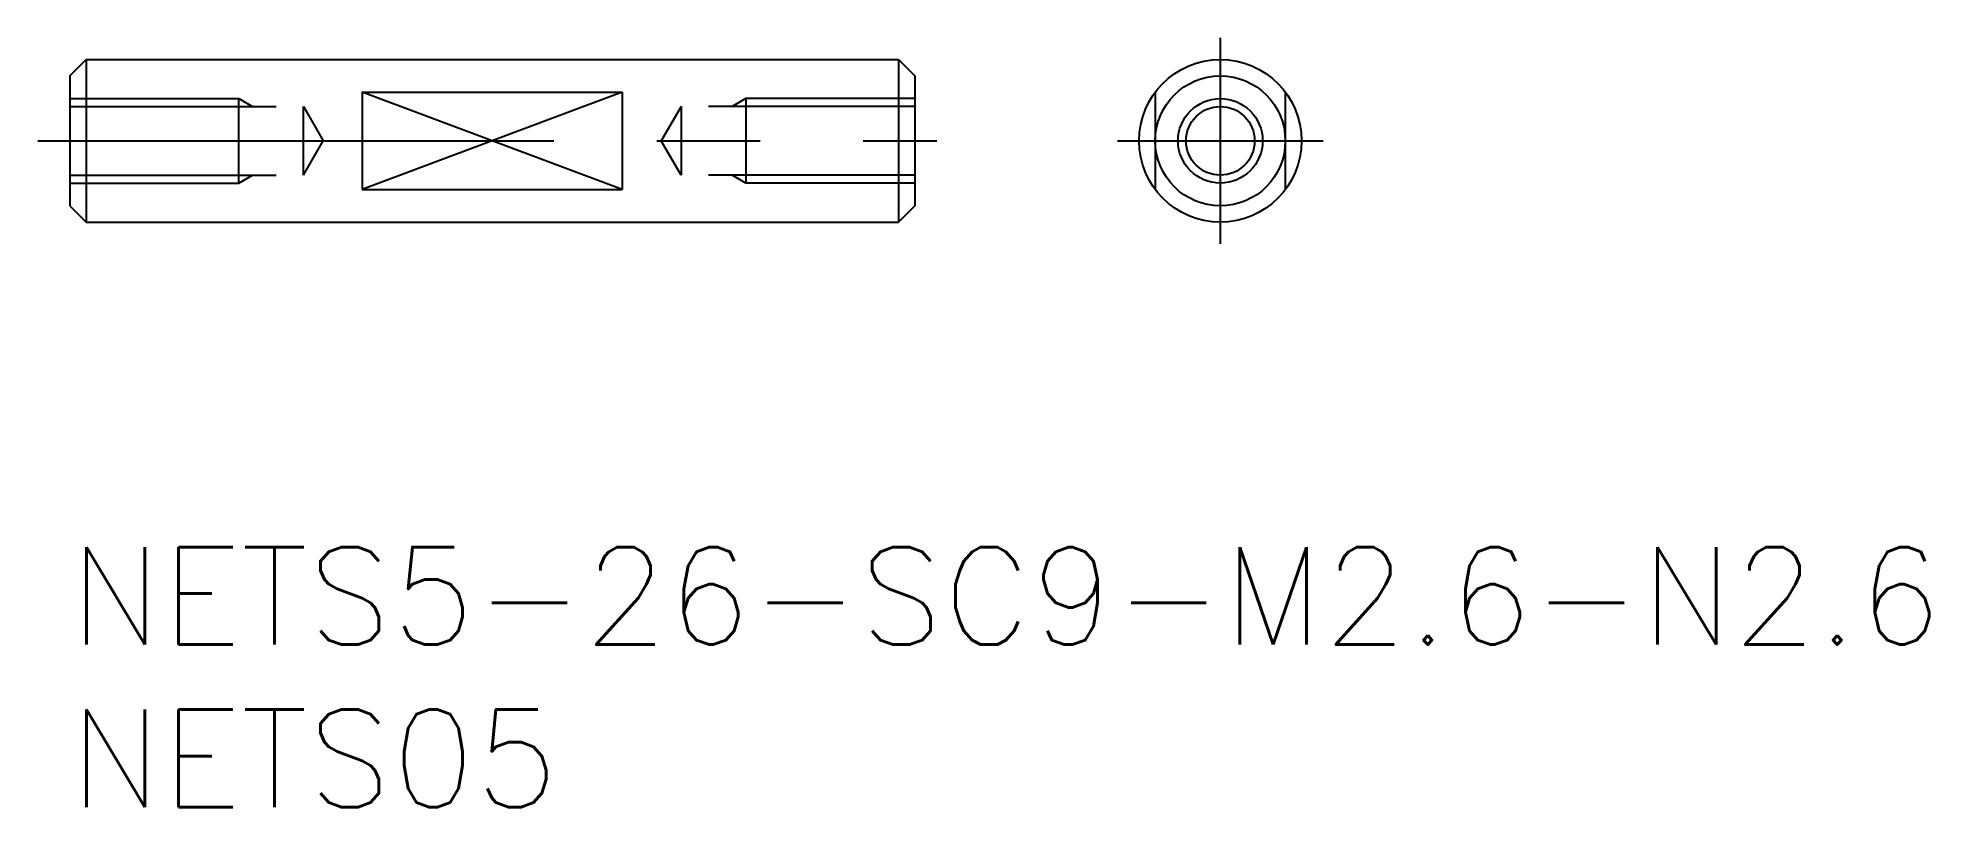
# Model space of a CAD drawing. Extents: x -1 to 57.2, y -8 to 15.7.
import ezdxf

# ---------------------------------------------------------------- set-up
doc = ezdxf.new("R2010")
doc.units = 0
doc.header["$LTSCALE"] = 0.5
doc.linetypes.add('CENTER', pattern=[50.8, 31.75, -6.35, 6.35, -6.35])
doc.linetypes.add('DASHED', pattern=[19.05, 12.7, -6.35])
for name, color, linetype in [('MSM_CENTER', 1, 'CENTER'), ('MSM_CONTINUOUS', 7, 'CONTINUOUS'), ('MSM_DASHED', 4, 'DASHED'), ('MSM_NARROW', 5, 'CONTINUOUS'), ('MSM_PART_NUMBER', 7, 'CONTINUOUS')]:
    doc.layers.add(name, color=color, linetype=linetype)
doc.styles.get("Standard").update_dxf_attribs({"font": 'txt.shx', "height": 1, "bigfont": 'bigfont.shx'})

# ---------------------------------------------------------------- blocks, each defined once
blk = doc.blocks.new('*U17')
at = {"layer": 'MSM_PART_NUMBER'}
blk.add_text('NETS5-26-SC9-M2.6-N2.6', height=3, dxfattribs=at).set_placement((0, -3))
blk = doc.blocks.new('*U18')
at = {"layer": 'MSM_PART_NUMBER'}
blk.add_text('NETS05', height=3, dxfattribs=at).set_placement((0, -8))

msp = doc.modelspace()

# ---------------------------------------------------------------- linework, layer by layer
at = {"layer": 'MSM_CENTER'}
for p, q in [((35.403, 15.669), (35.403, 9.331)), ((-0.983, 12.5), (26.676, 12.5)), ((32.234, 12.5), (38.572, 12.5))]:
    msp.add_line(p, q, dxfattribs=at)
at = {"layer": 'MSM_CONTINUOUS'}
for p, q in [((0, 14.5), (0.5, 15)), ((0.5, 15), (25.5, 15)), ((0.5, 15), (0.5, 10)), ((25.5, 15), (26, 14.5)), ((25.5, 15), (25.5, 10)), ((0, 14.5), (0, 10.5)), ((9, 14), (9, 11)), ((9, 14), (17, 14)), ((17, 14), (17, 11)), ((26, 14.5), (26, 10.5)), ((0, 10.5), (0.5, 10)), ((9, 11), (17, 11)), ((26, 10.5), (25.5, 10)), ((0.5, 10), (25.5, 10))]:
    msp.add_line(p, q, dxfattribs=at)
for radius in [2.5, 2, 1.056]:
    msp.add_circle((35.403, 12.5), radius, dxfattribs=at)
at = {"layer": 'MSM_DASHED'}
for p, q in [((33.403, 14), (33.403, 11)), ((37.403, 14), (37.403, 11)), ((0, 13.8), (5.2, 13.8)), ((0, 13.556), (7.19, 13.556)), ((5.2, 11.2), (5.2, 13.8)), ((5.2, 13.8), (5.622, 13.556)), ((7.19, 11.443), (7.19, 13.556)), ((7.19, 13.556), (7.8, 12.5)), ((18.81, 13.556), (18.2, 12.5)), ((26, 13.556), (18.81, 13.556)), ((18.81, 13.556), (18.81, 11.443)), ((20.8, 13.8), (20.378, 13.556)), ((26, 13.8), (20.8, 13.8)), ((20.8, 13.8), (20.8, 11.2)), ((7.19, 11.443), (7.8, 12.5)), ((18.81, 11.443), (18.2, 12.5)), ((0, 11.443), (7.19, 11.443)), ((0, 11.2), (5.2, 11.2)), ((5.2, 11.2), (5.622, 11.443)), ((26, 11.443), (18.81, 11.443)), ((20.8, 11.2), (20.378, 11.443)), ((26, 11.2), (20.8, 11.2))]:
    msp.add_line(p, q, dxfattribs=at)
at = {"layer": 'MSM_NARROW'}
for p, q in [((17, 11), (9, 14)), ((17, 14), (9, 11))]:
    msp.add_line(p, q, dxfattribs=at)
msp.add_circle((35.403, 12.5), 1.3, dxfattribs=at)

# ---------------------------------------------------------------- block references
at = {"layer": 'MSM_CONTINUOUS'}
for name in ['*U17', '*U18']:
    msp.add_blockref(name, (0, 0), dxfattribs=at)

doc.saveas('drawing.dxf')
